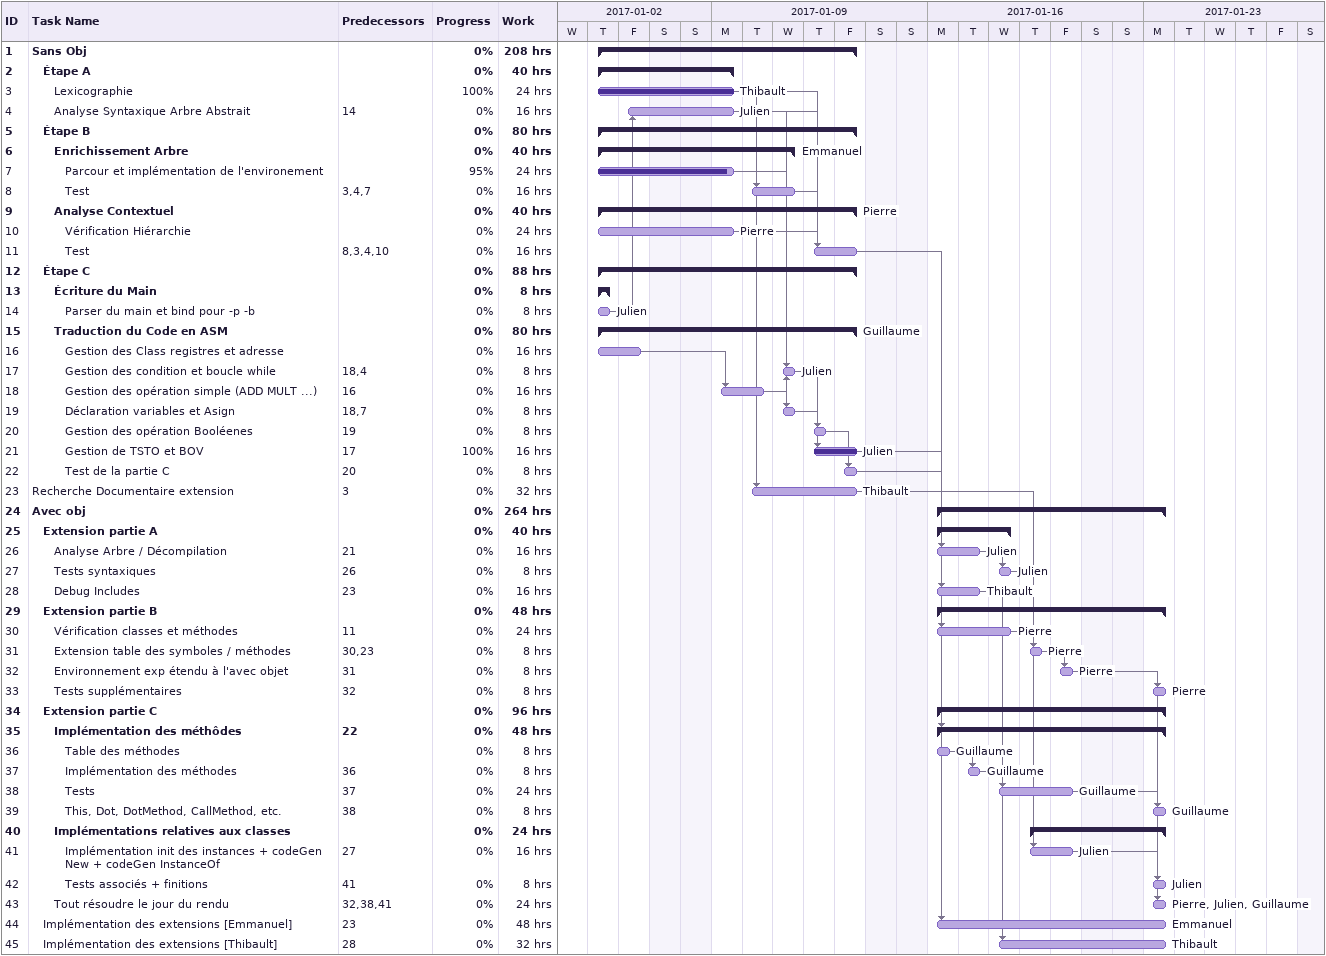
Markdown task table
| ID | Level | Task | Start | Finish | Predecessors | Resources | % complete | Work (h) |
|---|---|---|---|---|---|---|---|---|
| 1 | 1 | **Sans Obj** | 2017-01-05 | 2017-01-13 |  |  | 0 | 208 |
| 2 | 2 | **Étape A** | 2017-01-05 | 2017-01-09 |  |  | 0 | 40 |
| 3 | 3 | Lexicographie | 2017-01-05 | 2017-01-09 |  | Thibault | 100 | 24 |
| 4 | 3 | Analyse Syntaxique Arbre Abstrait | 2017-01-06 | 2017-01-09 | 14 | Julien | 0 | 16 |
| 5 | 2 | **Étape B** | 2017-01-05 | 2017-01-13 |  |  | 0 | 80 |
| 6 | 3 | **Enrichissement Arbre** | 2017-01-05 | 2017-01-11 |  | Emmanuel | 0 | 40 |
| 7 | 4 | Parcour et implémentation de l'environement | 2017-01-05 | 2017-01-09 |  |  | 95 | 24 |
| 8 | 4 | Test | 2017-01-10 | 2017-01-11 | 3, 4, 7 |  | 0 | 16 |
| 9 | 3 | **Analyse Contextuel** | 2017-01-05 | 2017-01-13 |  | Pierre | 0 | 40 |
| 10 | 4 | Vérification Hiérarchie | 2017-01-05 | 2017-01-09 |  | Pierre | 0 | 24 |
| 11 | 4 | Test | 2017-01-12 | 2017-01-13 | 8, 3, 4, 10 |  | 0 | 16 |
| 12 | 2 | **Étape C** | 2017-01-05 | 2017-01-13 |  |  | 0 | 88 |
| 13 | 3 | **Écriture du Main** | 2017-01-05 | 2017-01-05 |  |  | 0 | 8 |
| 14 | 4 | Parser du main et bind pour -p -b | 2017-01-05 | 2017-01-05 |  | Julien | 0 | 8 |
| 15 | 3 | **Traduction du Code en ASM** | 2017-01-05 | 2017-01-13 |  | Guillaume | 0 | 80 |
| 16 | 4 | Gestion des Class registres et adresse | 2017-01-05 | 2017-01-06 |  |  | 0 | 16 |
| 17 | 4 | Gestion des condition et boucle while | 2017-01-11 | 2017-01-11 | 18, 4 | Julien | 0 | 8 |
| 18 | 4 | Gestion des opération simple (ADD MULT ...) | 2017-01-09 | 2017-01-10 | 16 |  | 0 | 16 |
| 19 | 4 | Déclaration variables et Asign | 2017-01-11 | 2017-01-11 | 18, 7 |  | 0 | 8 |
| 20 | 4 | Gestion des opération Booléenes | 2017-01-12 | 2017-01-12 | 19 |  | 0 | 8 |
| 21 | 4 | Gestion de TSTO et BOV | 2017-01-12 | 2017-01-13 | 17 | Julien | 100 | 16 |
| 22 | 4 | Test de la partie C | 2017-01-13 | 2017-01-13 | 20 |  | 0 | 8 |
| 23 | 1 | Recherche Documentaire extension | 2017-01-10 | 2017-01-13 | 3 | Thibault | 0 | 32 |
| 24 | 1 | **Avec obj** | 2017-01-16 | 2017-01-23 |  |  | 0 | 264 |
| 25 | 2 | **Extension partie A** | 2017-01-16 | 2017-01-18 |  |  | 0 | 40 |
| 26 | 3 | Analyse Arbre / Décompilation | 2017-01-16 | 2017-01-17 | 21 | Julien | 0 | 16 |
| 27 | 3 | Tests syntaxiques | 2017-01-18 | 2017-01-18 | 26 | Julien | 0 | 8 |
| 28 | 3 | Debug Includes | 2017-01-16 | 2017-01-17 | 23 | Thibault | 0 | 16 |
| 29 | 2 | **Extension partie B** | 2017-01-16 | 2017-01-23 |  |  | 0 | 48 |
| 30 | 3 | Vérification classes et méthodes | 2017-01-16 | 2017-01-18 | 11 | Pierre | 0 | 24 |
| 31 | 3 | Extension table des symboles / méthodes | 2017-01-19 | 2017-01-19 | 30, 23 | Pierre | 0 | 8 |
| 32 | 3 | Environnement exp étendu à l'avec objet | 2017-01-20 | 2017-01-20 | 31 | Pierre | 0 | 8 |
| 33 | 3 | Tests supplémentaires | 2017-01-23 | 2017-01-23 | 32 | Pierre | 0 | 8 |
| 34 | 2 | **Extension partie C** | 2017-01-16 | 2017-01-23 |  |  | 0 | 96 |
| 35 | 3 | **Implémentation des méthôdes** | 2017-01-16 | 2017-01-23 | 22 |  | 0 | 48 |
| 36 | 4 | Table des méthodes | 2017-01-16 | 2017-01-16 |  | Guillaume | 0 | 8 |
| 37 | 4 | Implémentation des méthodes | 2017-01-17 | 2017-01-17 | 36 | Guillaume | 0 | 8 |
| 38 | 4 | Tests | 2017-01-18 | 2017-01-20 | 37 | Guillaume | 0 | 24 |
| 39 | 4 | This, Dot, DotMethod, CallMethod, etc. | 2017-01-23 | 2017-01-23 | 38 | Guillaume | 0 | 8 |
| 40 | 3 | **Implémentations relatives aux classes** | 2017-01-19 | 2017-01-23 |  |  | 0 | 24 |
| 41 | 4 | Implémentation init des instances + codeGen New + codeGen InstanceOf | 2017-01-19 | 2017-01-20 | 27 | Julien | 0 | 16 |
| 42 | 4 | Tests associés + finitions | 2017-01-23 | 2017-01-23 | 41 | Julien | 0 | 8 |
| 43 | 3 | Tout résoudre le jour du rendu | 2017-01-23 | 2017-01-23 | 32, 38, 41 | Pierre, Julien, Guillaume | 0 | 24 |
| 44 | 2 | Implémentation des extensions [Emmanuel] | 2017-01-16 | 2017-01-23 | 23 | Emmanuel | 0 | 48 |
| 45 | 2 | Implémentation des extensions [Thibault] | 2017-01-18 | 2017-01-23 | 28 | Thibault | 0 | 32 |
